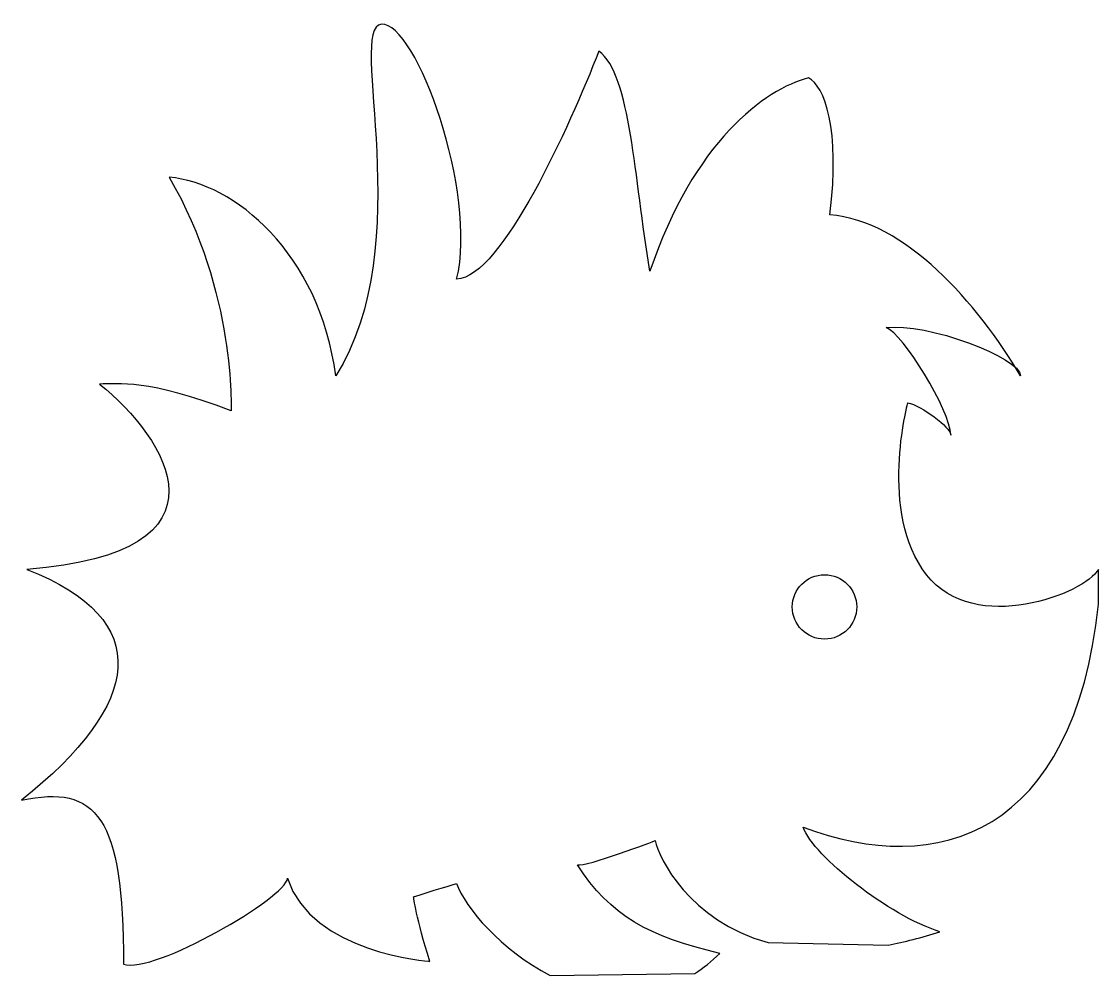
# Model space of a CAD drawing. Header units: centimetres. Extents: x -8.4 to 8.4, y -7.4 to 7.5.
import ezdxf

# ---------------------------------------------------------------- set-up
doc = ezdxf.new("R2010")
doc.units = ezdxf.units.CM
doc.header["$MEASUREMENT"] = 0
doc.layers.add('Camada 1', color=7, linetype='Continuous')

msp = doc.modelspace()

# ---------------------------------------------------------------- linework, layer by layer
at = {"layer": 'Camada 1'}
for points, knots in [([(3.25354, -6.9221), (2.01167, -6.57306), (1.54499, -5.60019), (1.48996, -5.32595), (1.48996, -5.32595), (1.48996, -5.32595), (0.39887, -5.74553), (0.27288, -5.70367), (0.27288, -5.70367), (0.77638, -6.50118), (1.40625, -6.83701), (2.49734, -7.08895), (2.49734, -7.08895), (2.36944, -7.21375), (2.23882, -7.31842), (2.10703, -7.40447), (2.10703, -7.40447), (2.10703, -7.40447), (-0.15222, -7.43487), (-0.15222, -7.43487), (-0.15222, -7.43487), (-0.91346, -7.04304), (-1.49255, -6.36843), (-1.61622, -5.99748), (-1.61622, -5.99748), (-1.61622, -5.99748), (-2.0358, -6.12345), (-2.28773, -6.20737), (-2.28773, -6.20737), (-2.28773, -6.20737), (-2.24566, -6.54321), (-2.03579, -7.21474), (-2.03579, -7.21474), (-2.03579, -7.21474), (-3.88271, -7.08896), (-4.26043, -5.91355), (-4.26043, -5.91355), (-4.26043, -6.20734), (-6.35929, -7.42461), (-6.82104, -7.25679), (-6.82104, -7.25679), (-6.82104, -4.94825), (-7.24072, -4.44435), (-8.41603, -4.69631), (-8.41603, -4.69631), (-6.52713, -3.18523), (-6.31723, -1.88387), (-8.33209, -1.08655), (-8.33209, -1.08655), (-4.974, -0.83464), (-6.14941, 0.97024), (-7.19875, 1.80979), (-7.19875, 1.80979), (-6.90496, 1.80979), (-6.44321, 1.89372), (-5.14204, 1.39003), (-5.14204, 1.39003), (-5.14204, 1.39003), (-5.05814, 3.23695), (-6.10737, 5.04184), (-6.10737, 5.04184), (-5.1, 4.95783), (-3.75676, 3.86653), (-3.50501, 1.93571), (-3.50501, 1.93571), (-2.20382, 3.99253), (-3.33718, 7.39248), (-2.79143, 7.43444), (-2.79143, 7.43444), (-2.24741, 7.47627), (-1.28036, 4.78998), (-1.61622, 3.44685), (-1.61622, 3.44685), (-0.90264, 3.48889), (0.14688, 5.83942), (0.6085, 7.01462), (0.6085, 7.01462), (1.1124, 6.63679), (1.15426, 5.04181), (1.40619, 3.57271), (1.40619, 3.57271), (2.07752, 5.58746), (3.21086, 6.42701), (3.88258, 6.59494), (3.88258, 6.59494), (4.13415, 6.46908), (4.38606, 5.79735), (4.21826, 4.45422), (4.21826, 4.45422), (5.39346, 4.37029), (6.52683, 3.06902), (7.19855, 1.93568), (7.19855, 1.93568), (7.19855, 2.22947), (5.72953, 2.77523), (5.09969, 2.6913), (5.09969, 2.6913), (5.3516, 2.60737), (6.10706, 1.39003), (6.10706, 1.01231), (6.10706, 1.01231), (6.10706, 1.13828), (5.64541, 1.47393), (5.43573, 1.516), (5.43573, 1.516), (5.43573, 1.516), (4.97408, -0.20496), (5.72952, -1.17029), (5.72952, -1.17029), (6.48498, -2.13578), (8.20594, -1.46427), (8.41599, -1.08655), (8.41599, -1.08655), (8.41599, -1.08655), (8.41599, -1.63209), (8.41599, -1.63209), (8.41599, -1.63209), (8.03809, -5.24201), (5.89737, -5.91355), (3.79848, -5.11607), (3.79848, -5.11607), (3.96631, -5.57769), (5.1419, -6.50119), (5.9392, -6.75291), (5.9392, -6.75291), (5.65199, -6.84398), (5.38143, -6.91163), (5.12719, -6.95891), (5.12719, -6.95891), (5.12719, -6.95891), (3.25354, -6.9221), (3.25354, -6.9221)], [0, 0, 0, 0, 0.02941176, 0.02941176, 0.02941176, 0.02941176, 0.05882353, 0.05882353, 0.05882353, 0.05882353, 0.08823529, 0.08823529, 0.08823529, 0.08823529, 0.11764706, 0.11764706, 0.11764706, 0.11764706, 0.14705882, 0.14705882, 0.14705882, 0.14705882, 0.17647059, 0.17647059, 0.17647059, 0.17647059, 0.20588235, 0.20588235, 0.20588235, 0.20588235, 0.23529412, 0.23529412, 0.23529412, 0.23529412, 0.26470588, 0.26470588, 0.26470588, 0.26470588, 0.29411765, 0.29411765, 0.29411765, 0.29411765, 0.32352941, 0.32352941, 0.32352941, 0.32352941, 0.35294118, 0.35294118, 0.35294118, 0.35294118, 0.38235294, 0.38235294, 0.38235294, 0.38235294, 0.41176471, 0.41176471, 0.41176471, 0.41176471, 0.44117647, 0.44117647, 0.44117647, 0.44117647, 0.47058824, 0.47058824, 0.47058824, 0.47058824, 0.5, 0.5, 0.5, 0.5, 0.52941176, 0.52941176, 0.52941176, 0.52941176, 0.55882353, 0.55882353, 0.55882353, 0.55882353, 0.58823529, 0.58823529, 0.58823529, 0.58823529, 0.61764706, 0.61764706, 0.61764706, 0.61764706, 0.64705882, 0.64705882, 0.64705882, 0.64705882, 0.67647059, 0.67647059, 0.67647059, 0.67647059, 0.70588235, 0.70588235, 0.70588235, 0.70588235, 0.73529412, 0.73529412, 0.73529412, 0.73529412, 0.76470588, 0.76470588, 0.76470588, 0.76470588, 0.79411765, 0.79411765, 0.79411765, 0.79411765, 0.82352941, 0.82352941, 0.82352941, 0.82352941, 0.85294118, 0.85294118, 0.85294118, 0.85294118, 0.88235294, 0.88235294, 0.88235294, 0.88235294, 0.91176471, 0.91176471, 0.91176471, 0.91176471, 0.94117647, 0.94117647, 0.94117647, 0.94117647, 1, 1, 1, 1]), ([(4.13458, -2.17806), (4.4129, -2.17806), (4.63806, -1.95248), (4.63806, -1.67416), (4.63806, -1.67416), (4.63806, -1.39584), (4.41287, -1.17029), (4.13458, -1.17029), (4.13458, -1.17029), (3.85629, -1.17029), (3.63068, -1.39585), (3.63068, -1.67416), (3.63068, -1.67416), (3.63068, -1.95247), (3.85626, -2.17806), (4.13458, -2.17806)], [0, 0, 0, 0, 0.2, 0.2, 0.2, 0.2, 0.4, 0.4, 0.4, 0.4, 0.6, 0.6, 0.6, 0.6, 1, 1, 1, 1])]:
    msp.add_open_spline(points, degree=3, knots=knots, dxfattribs=at)

doc.saveas('drawing.dxf')
